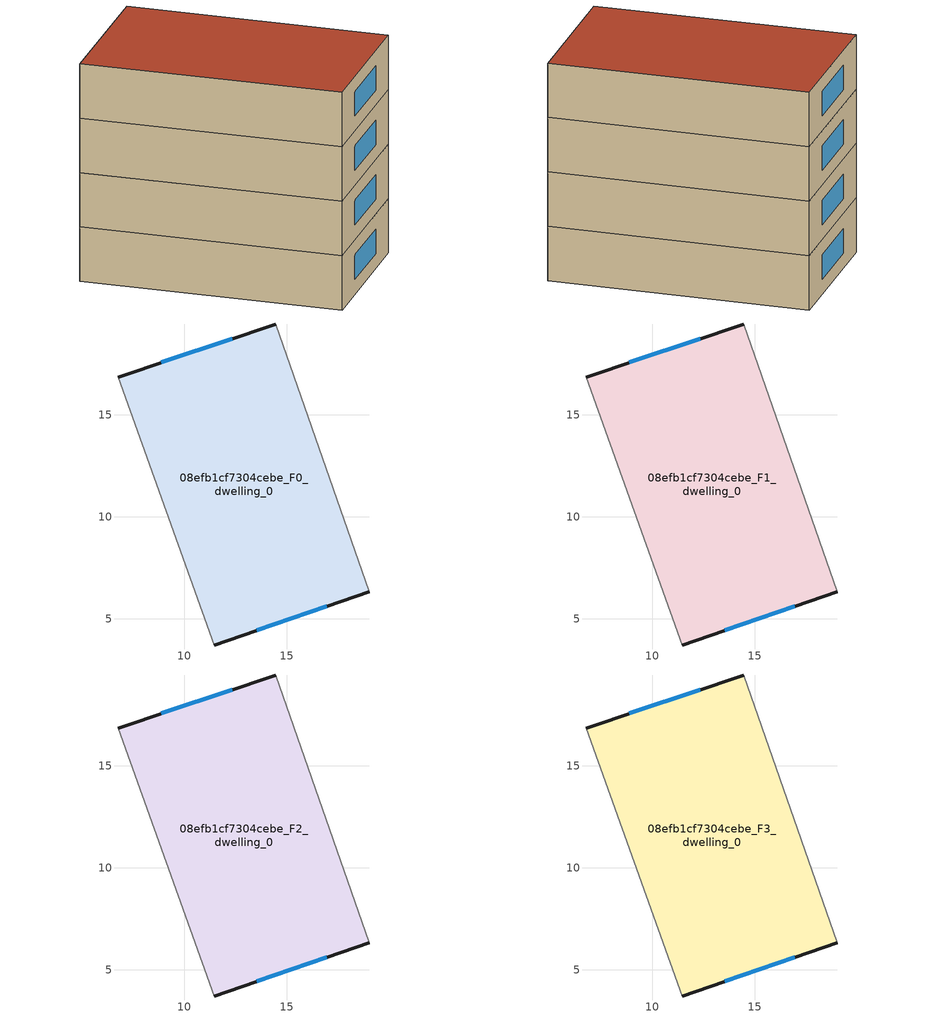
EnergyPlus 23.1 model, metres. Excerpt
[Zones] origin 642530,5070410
08efb1cf7304cebe_F0_dwelling_0
 floor ground (EU_floor_Construction): 14.46,19.43 19.06,6.32 11.45,3.72 6.75,16.84 z0
 wall outside (EU_wall_Construction): 14.46,19.43 6.75,16.84 / 11.45,3.72 19.06,6.32 z0:3
 wall adiabatic (EU_wall_Construction): 19.06,6.32 14.46,19.43 / 6.75,16.84 11.45,3.72 z0:3
 window (EU_Window_Construction): 12.34,18.72 8.87,17.55 / 13.55,4.44 16.97,5.61 z0.83:2.17
08efb1cf7304cebe_F1_dwelling_0
 floor to 08efb1cf7304cebe_F0_dwelling_0 (EU_floor_Construction): 14.46,19.43 19.06,6.32 11.45,3.72 6.75,16.84 z3
 wall outside (EU_wall_Construction): 14.46,19.43 6.75,16.84 / 11.45,3.72 19.06,6.32 z3:6
 wall adiabatic (EU_wall_Construction): 19.06,6.32 14.46,19.43 / 6.75,16.84 11.45,3.72 z3:6
 window (EU_Window_Construction): 12.34,18.72 8.87,17.55 / 13.55,4.44 16.97,5.61 z3.83:5.17
08efb1cf7304cebe_F2_dwelling_0
 floor to 08efb1cf7304cebe_F1_dwelling_0 (EU_floor_Construction): 14.46,19.43 19.06,6.32 11.45,3.72 6.75,16.84 z6
 wall outside (EU_wall_Construction): 14.46,19.43 6.75,16.84 / 11.45,3.72 19.06,6.32 z6:9
 wall adiabatic (EU_wall_Construction): 19.06,6.32 14.46,19.43 / 6.75,16.84 11.45,3.72 z6:9
 window (EU_Window_Construction): 12.34,18.72 8.87,17.55 / 13.55,4.44 16.97,5.61 z6.83:8.17
08efb1cf7304cebe_F3_dwelling_0
 floor to 08efb1cf7304cebe_F2_dwelling_0 (EU_floor_Construction): 14.46,19.43 19.06,6.32 11.45,3.72 6.75,16.84 z9
 wall outside (EU_wall_Construction): 14.46,19.43 6.75,16.84 / 11.45,3.72 19.06,6.32 z9:12
 wall adiabatic (EU_wall_Construction): 19.06,6.32 14.46,19.43 / 6.75,16.84 11.45,3.72 z9:12
 window (EU_Window_Construction): 12.34,18.72 8.87,17.55 / 13.55,4.44 16.97,5.61 z9.83:11.17
 roof outside (EU_roof_Construction): 19.06,6.32 14.46,19.43 6.75,16.84 11.45,3.72 z12
[Building]
EU S2 Campaign: North Axis=0; Terrain=City; Solar Distribution=FullExterior
[Site:Location]
Lyon-Bron: Latitude=45.75; Longitude=5; Time Zone=1; Elevation=198
[SizingPeriod:WeatherFileDays]
AnnualSizingPeriod: Begin Month=1; Begin Day of Month=1; End Month=12; End Day of Month=31; Day of Week for Start Day=Monday; Use Weather File Daylight Saving Period=No; Use Weather File Rain and Snow Indicators=No
[MATERIAL]
EU_InternalMass_Material: Roughness=MediumRough; Thickness=0.1; Conductivity=1; Density=1800; Specific Heat=900; Thermal Absorptance=0.9; Solar Absorptance=0.7; Visible Absorptance=0.7
[MATERIAL:NOMASS] Roughness=MediumRough; Thermal Absorptance=0.9; Solar Absorptance=0.7; Visible Absorptance=0.7
Name | Thermal Resistance
EU_wall_NoMass | 0.87146
EU_roof_NoMass | 0.842276
EU_floor_NoMass | 0.496999
[WINDOWMATERIAL:SIMPLEGLAZINGSYSTEM]
EU_Window_SimpleGlazing: UFactor=2.2525; Solar Heat Gain Coefficient=0.76; Visible Transmittance=0.76
[CONSTRUCTION]
EU_wall_Construction: EU_wall_NoMass
EU_roof_Construction: EU_roof_NoMass
EU_floor_Construction: EU_floor_NoMass
EU_InternalMass_Construction: EU_InternalMass_Material
EU_Window_Construction: EU_Window_SimpleGlazing
[ZONE] Type=1; Multiplier=1; Ceiling Height=autocalculate; Floor Area=autocalculate; Part of Total Floor Area=Yes
Name | Volume
08efb1cf7304cebe_F0_dwelling_0 | 337.424
08efb1cf7304cebe_F1_dwelling_0; 08efb1cf7304cebe_F2_dwelling_0 | 337.425
08efb1cf7304cebe_F3_dwelling_0 | 1012.27
[INTERNALMASS] Construction=EU_InternalMass_Construction; Surface Area=112.475
Name | Zone or ZoneList
08efb1cf7304cebe_F0_dwelling_0_EU_InternalMass | 08efb1cf7304cebe_F0_dwelling_0
08efb1cf7304cebe_F1_dwelling_0_EU_InternalMass | 08efb1cf7304cebe_F1_dwelling_0
08efb1cf7304cebe_F2_dwelling_0_EU_InternalMass | 08efb1cf7304cebe_F2_dwelling_0
08efb1cf7304cebe_F3_dwelling_0_EU_InternalMass | 08efb1cf7304cebe_F3_dwelling_0
[OTHEREQUIPMENT] Fuel Type=Electricity; Design Level Calculation Method=Watts/Area; Power per Zone Floor Area=1; Fraction Latent=0; Fraction Radiant=0; Fraction Lost=0; Carbon Dioxide Generation Rate=0; EndUse Subcategory=EU_Step8_InternalGains
Name | Zone or ZoneList or Space or SpaceList | Schedule
EU_Step8_InternalGain_08efb1cf7304cebe_F0_dwelling_0_f000 | 08efb1cf7304cebe_F0_dwelling_0 | EU_Step8_GainSchedule_08efb1cf7304cebe_F0_dwelling_0_f000
EU_Step8_InternalGain_08efb1cf7304cebe_F1_dwelling_0_f000 | 08efb1cf7304cebe_F1_dwelling_0 | EU_Step8_GainSchedule_08efb1cf7304cebe_F1_dwelling_0_f000
EU_Step8_InternalGain_08efb1cf7304cebe_F2_dwelling_0_f000 | 08efb1cf7304cebe_F2_dwelling_0 | EU_Step8_GainSchedule_08efb1cf7304cebe_F2_dwelling_0_f000
EU_Step8_InternalGain_08efb1cf7304cebe_F3_dwelling_0_f000 | 08efb1cf7304cebe_F3_dwelling_0 | EU_Step8_GainSchedule_08efb1cf7304cebe_F3_dwelling_0_f000
[ZONEVENTILATION:DESIGNFLOWRATE] Schedule=EU_AlwaysOn; Design Flow Rate Calculation Method=AirChanges/Hour; Air Changes per Hour=0.425; Ventilation Type=Natural; Fan Pressure Rise=0; Fan Total Efficiency=1; Constant Term Coefficient=1; Temperature Term Coefficient=0; Velocity Term Coefficient=0; Velocity Squared Term Coefficient=0; Minimum Indoor Temperature=-100; Maximum Indoor Temperature=100; Delta Temperature=-100; Minimum Outdoor Temperature=-100; Maximum Outdoor Temperature=100; Maximum Wind Speed=40
Name | Zone or ZoneList or Space or SpaceList
EU_ConstantAir_08efb1cf7304cebe_F0_dwelling_0 | 08efb1cf7304cebe_F0_dwelling_0
EU_ConstantAir_08efb1cf7304cebe_F1_dwelling_0 | 08efb1cf7304cebe_F1_dwelling_0
EU_ConstantAir_08efb1cf7304cebe_F2_dwelling_0 | 08efb1cf7304cebe_F2_dwelling_0
EU_ConstantAir_08efb1cf7304cebe_F3_dwelling_0 | 08efb1cf7304cebe_F3_dwelling_0
[HVACTEMPLATE:THERMOSTAT] Constant Heating Setpoint=20; Constant Cooling Setpoint=50
EU_HeatOnly_08efb1cf7304cebe_F0_dwelling_0; EU_HeatOnly_08efb1cf7304cebe_F1_dwelling_0; EU_HeatOnly_08efb1cf7304cebe_F2_dwelling_0; EU_HeatOnly_08efb1cf7304cebe_F3_dwelling_0
[HVACTEMPLATE:ZONE:IDEALLOADSAIRSYSTEM] System Availability Schedule=EU_AlwaysOn; Maximum Heating Supply Air Temperature=50; Minimum Cooling Supply Air Temperature=13; Maximum Heating Supply Air Humidity Ratio=0.0156; Minimum Cooling Supply Air Humidity Ratio=0.0077; Heating Limit=NoLimit; Cooling Limit=NoLimit; Heating Availability Schedule=EU_AlwaysOn; Cooling Availability Schedule=EU_CoolingOff; Dehumidification Control Type=ConstantSensibleHeatRatio; Cooling Sensible Heat Ratio=0.7; Dehumidification Setpoint=60; Humidification Control Type=None; Humidification Setpoint=30; Outdoor Air Method=None; Outdoor Air Flow Rate per Person=0.00944; Outdoor Air Flow Rate per Zone Floor Area=0; Outdoor Air Flow Rate per Zone=0; Demand Controlled Ventilation Type=None; Outdoor Air Economizer Type=NoEconomizer; Heat Recovery Type=None; Sensible Heat Recovery Effectiveness=0.7; Latent Heat Recovery Effectiveness=0.65
Name | Template Thermostat
08efb1cf7304cebe_F0_dwelling_0 | EU_HeatOnly_08efb1cf7304cebe_F0_dwelling_0
08efb1cf7304cebe_F1_dwelling_0 | EU_HeatOnly_08efb1cf7304cebe_F1_dwelling_0
08efb1cf7304cebe_F2_dwelling_0 | EU_HeatOnly_08efb1cf7304cebe_F2_dwelling_0
08efb1cf7304cebe_F3_dwelling_0 | EU_HeatOnly_08efb1cf7304cebe_F3_dwelling_0
[SIZING:ZONE] Zone Cooling Design Supply Air Temperature Input Method=SupplyAirTemperature; Zone Cooling Design Supply Air Temperature=13; Zone Heating Design Supply Air Temperature Input Method=SupplyAirTemperature; Zone Heating Design Supply Air Temperature=50; Zone Cooling Design Supply Air Humidity Ratio=0.008; Zone Heating Design Supply Air Humidity Ratio=0.008; Cooling Design Air Flow Method=DesignDay; Cooling Design Air Flow Rate=0; Cooling Minimum Air Flow per Zone Floor Area=0.000762; Cooling Minimum Air Flow=0; Cooling Minimum Air Flow Fraction=0.2; Heating Design Air Flow Method=DesignDay; Heating Design Air Flow Rate=0; Heating Maximum Air Flow per Zone Floor Area=0.002032; Heating Maximum Air Flow=0.141576; Heating Maximum Air Flow Fraction=0.3; Account for Dedicated Outdoor Air System=No; Dedicated Outdoor Air System Control Strategy=NeutralSupplyAir; Dedicated Outdoor Air Low Setpoint Temperature for Design=autosize; Dedicated Outdoor Air High Setpoint Temperature for Design=autosize; Zone Load Sizing Method=Sensible Load Only No Latent Load; Zone Latent Cooling Design Supply Air Humidity Ratio Input Method=HumidityRatioDifference; Zone Cooling Design Supply Air Humidity Ratio Difference=0.005; Zone Latent Heating Design Supply Air Humidity Ratio Input Method=HumidityRatioDifference; Zone Humidification Design Supply Air Humidity Ratio Difference=0.005
08efb1cf7304cebe_F0_dwelling_0; 08efb1cf7304cebe_F1_dwelling_0; 08efb1cf7304cebe_F2_dwelling_0; 08efb1cf7304cebe_F3_dwelling_0
[SCHEDULE:CONSTANT]
Name | Hourly Value
EU_AlwaysOn | 1
EU_CoolingOff | 0
[SCHEDULE:FILE] Column Number=1; Rows to Skip at Top=0; Number of Hours of Data=8760; Column Separator=Comma; Interpolate to Timestep=No; Minutes per Item=60; Adjust Schedule for Daylight Savings=Yes
Name | File
EU_Step8_GainSchedule_08efb1cf7304cebe_F0_dwelling_0_f000 | ../../schedules/08efb1cf7304cebe/08efb1cf7304cebe_F0_dwelling_0_f000_gain.csv
EU_Step8_GainSchedule_08efb1cf7304cebe_F1_dwelling_0_f000 | ../../schedules/08efb1cf7304cebe/08efb1cf7304cebe_F1_dwelling_0_f000_gain.csv
EU_Step8_GainSchedule_08efb1cf7304cebe_F2_dwelling_0_f000 | ../../schedules/08efb1cf7304cebe/08efb1cf7304cebe_F2_dwelling_0_f000_gain.csv
EU_Step8_GainSchedule_08efb1cf7304cebe_F3_dwelling_0_f000 | ../../schedules/08efb1cf7304cebe/08efb1cf7304cebe_F3_dwelling_0_f000_gain.csv
